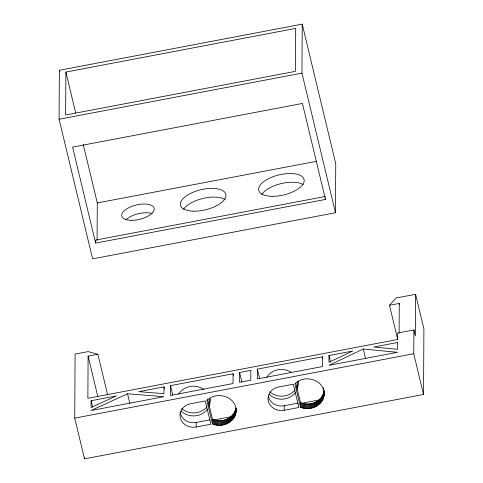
<?xml version="1.0" encoding="UTF-8"?>
<svg xmlns="http://www.w3.org/2000/svg" width="483" height="483" viewBox="0 0 483 483"><rect width="100%" height="100%" fill="white"/><g stroke="black" fill="none" stroke-linecap="round" stroke-linejoin="round"><path stroke-width="0.72" d="M239.58 372.52L239.544 382.307L250.792 380.175L250.846 370.376L239.58 372.52L241.85 381.968M59.095 119.253L59.367 70.276L302.231 24.15L335.751 163.767L335.474 212.743L92.615 258.87L59.095 119.253L301.96 73.126L302.231 24.15M65.875 72.052L65.628 115.002L295.457 71.351L295.699 28.4L65.875 72.052L75.704 113.004M397.793 339.887L389.485 305.274L396.036 298.005L415.597 294.292L423.905 328.905L423.537 394.46L84.507 458.85L74.726 418.127L75.088 354.081L88.129 351.606L97.886 354.268L107.661 394.991M84.507 458.85L84.513 457.341M97.886 354.268L88.105 356.128L87.864 398.324L397.557 339.501L397.594 333.035L413.895 329.943L415.362 336.047L415.597 294.292M91.112 400.715L91.07 407.495L116.337 395.927L91.112 400.715L92.682 407.26M325.476 197.933L325.464 199.437L95.64 243.088L95.658 240.075L325.482 196.424M97.083 240.619L97.294 202.945L83.251 144.447M163.991 386.871L163.954 393.657L138.766 391.665L163.991 386.871L164.516 389.056M170.511 385.633L170.457 395.432L233.023 383.55L233.078 373.751L170.511 385.633L172.781 395.088M196.158 426.996A13.337 11.894 0.3 0 1 180.328 417.843A13.337 11.894 0.3 0 1 190.574 403.728L205.245 400.944L210.836 424.213L196.158 426.996L196.183 422.48A13.337 11.894 0.3 0 1 180.129 412.09M212.466 423.905L206.881 400.63C215.484 391.206 234.394 395.523 236.018 408.853C237.527 420.935 222.657 428.777 212.466 423.905L212.49 419.383L207.605 399.018M212.689 423.996L212.49 419.383M213.498 424.297L213.522 419.775L212.713 419.473M214.319 424.557L214.343 420.035L213.522 419.775M215.158 424.774L215.183 420.252L214.343 420.035M216.004 424.955L216.028 420.433L215.183 420.252M216.861 425.1L216.891 420.578L216.028 420.433M217.73 425.197L217.755 420.681L216.891 420.578M218.6 425.257L218.624 420.741L217.755 420.681M219.469 425.281L219.499 420.759C226.925 420.91 234.647 415.809 235.939 408.213L235.915 412.736M220.345 425.257L220.369 420.741M221.214 425.197L221.238 420.675M222.077 425.094L222.102 420.578M222.935 424.955L222.959 420.433M223.786 424.774L223.81 420.252M224.619 424.551L224.643 420.029M225.44 424.291L225.47 419.769M226.249 423.996L226.273 419.473M227.034 423.657L227.058 419.135M227.801 423.289L227.825 418.767M228.544 422.879L228.574 418.356M229.262 422.438L229.292 417.916M229.956 421.967L229.98 417.445M230.62 421.46L230.645 416.938M231.248 420.922L231.279 416.4M231.852 420.355L231.876 415.839M232.414 419.763L232.444 415.247M232.945 419.147L232.969 414.625M233.44 418.507L233.464 413.985M233.893 417.843L233.917 413.321M234.309 417.155L234.333 412.639M234.684 416.455L234.708 411.933M235.016 415.736L235.04 411.214M235.306 415L235.33 410.484M235.553 414.257L235.577 409.735M235.752 413.496L235.782 408.98M236.024 411.963L236.048 408.195M236.09 411.184L236.096 408.123M257.367 369.139L257.312 378.938L322.421 366.567L322.475 356.774L257.367 369.139L259.637 378.594M284.179 410.284A13.337 11.894 0.3 0 1 268.343 401.125A13.337 11.894 0.3 0 1 278.588 387.01L293.266 384.226L298.85 407.495L284.179 410.284L284.203 405.762A13.337 11.894 0.3 0 1 268.367 396.603M300.486 407.187L294.896 383.913C303.505 374.488 322.415 378.805 324.039 392.136C325.542 404.217 310.678 412.059 300.486 407.187L300.511 402.665L295.795 383.031M300.704 407.278L300.511 402.665M301.513 407.58L301.537 403.057L300.734 402.762M302.334 407.839L302.364 403.317L301.537 403.057M303.173 408.057L303.197 403.534L302.364 403.317M304.024 408.238L304.048 403.716L303.197 403.534M304.882 408.383L304.906 403.86L304.048 403.716M305.745 408.485L305.769 403.963L304.906 403.86M306.614 408.546L306.645 404.023L305.769 403.963M307.49 408.564L307.514 404.042C314.946 404.193 322.662 399.091 323.954 391.496L323.93 396.018M308.359 408.546L308.389 404.023M309.229 408.479L309.259 403.963M310.098 408.383L310.122 403.86M310.955 408.238L310.98 403.716M311.801 408.057L311.825 403.534M312.64 407.833L312.664 403.311M313.461 407.574L313.485 403.051M314.264 407.278L314.294 402.756M315.055 406.94L315.079 402.417M315.822 406.571L315.846 402.049M316.564 406.161L316.588 401.639M317.283 405.72L317.307 401.198M317.971 405.249L318.001 400.727M318.635 404.742L318.659 400.22M319.269 404.205L319.293 399.683M319.867 403.643L319.891 399.121M320.434 403.045L320.458 398.529M320.966 402.43L320.99 397.907M321.455 401.79L321.485 397.267M321.913 401.125L321.938 396.603M322.324 400.443L322.354 395.921M322.704 399.737L322.729 395.215M323.036 399.018L323.061 394.496M323.308 389.093L323.314 387.589M323.326 398.282L323.35 393.766M323.568 397.539L323.598 393.017M323.773 396.778L323.797 392.262M324.045 395.245L324.045 390.626M324.111 394.466L324.123 390.65M328.995 355.536L328.953 362.316L352.723 351.026L328.995 355.536L330.565 362.081M399.097 333.192L399.266 303.415L389.485 305.274M423.537 394.46L413.762 353.737L413.895 329.943M363.27 349.028L328.941 365.329L397.485 352.312L363.27 349.028L365.54 358.477M127.548 393.796L91.052 410.514L163.936 396.67L127.548 393.796L129.818 403.251M97.294 202.945L316.739 161.268M74.726 418.127L413.762 353.737M196.183 422.48L210.123 419.83M284.203 405.762L298.144 403.112M213.414 420.065L231.079 416.708M301.175 403.396L319.674 399.882M306.645 404.023L307.514 404.042M218.624 420.741L219.499 420.759M399.266 303.415L399.61 304.858M301.96 73.126L335.474 212.743M325.464 199.437L302.418 103.453L72.595 147.104L95.64 243.088M322.475 356.774L322.825 358.229M233.078 373.751L233.603 375.931M59.367 70.276L59.723 71.738M88.105 356.128L97.88 396.851M298.15 381.31A16.67 14.87 0.3 0 1 296.719 387.36M294.98 390.053A16.67 14.87 0.3 0 1 269.713 391.834M297.763 381.238A16.67 14.87 0.3 0 1 297.033 389.654M295.457 392.425A16.67 14.87 0.3 0 1 269.091 394.285M266.598 377.585A16.67 14.87 0.3 0 1 291.243 372.296M210.111 398.807A16.67 14.87 0.3 0 1 208.704 404.078M206.966 406.771A16.67 14.87 0.3 0 1 181.693 408.552M209.906 398.716A16.67 14.87 0.3 0 1 209.018 406.372M207.442 409.143A16.67 14.87 0.3 0 1 181.077 411.003M178.583 394.303A16.67 14.87 0.3 0 1 203.917 389.491M183.558 209.362A23.335 10.306 -13.5 0 1 202.914 198.465A23.335 10.306 -13.5 0 1 225.036 199.473M261.798 194.504A23.335 10.306 -13.5 0 1 281.154 183.606A23.335 10.306 -13.5 0 1 303.276 184.615M125.948 219.795A16.67 7.36 -13.5 0 1 152.187 213.54M397.539 342.513L397.503 349.3L373.812 347.023L397.539 342.513M193.81 211.174A23.335 10.306 -13.5 0 0 225.851 194.359A23.335 10.306 -13.5 0 0 189.783 193.786A23.335 10.306 -13.5 0 0 193.81 211.174M272.05 196.315A23.335 10.306 -13.5 0 0 304.085 179.501A23.335 10.306 -13.5 0 0 268.023 178.927A23.335 10.306 -13.5 0 0 272.05 196.315M131.279 220.302A16.67 7.36 -13.5 0 0 154.168 208.294A16.67 7.36 -13.5 0 0 128.406 207.883A16.67 7.36 -13.5 0 0 131.279 220.302"/></g></svg>
